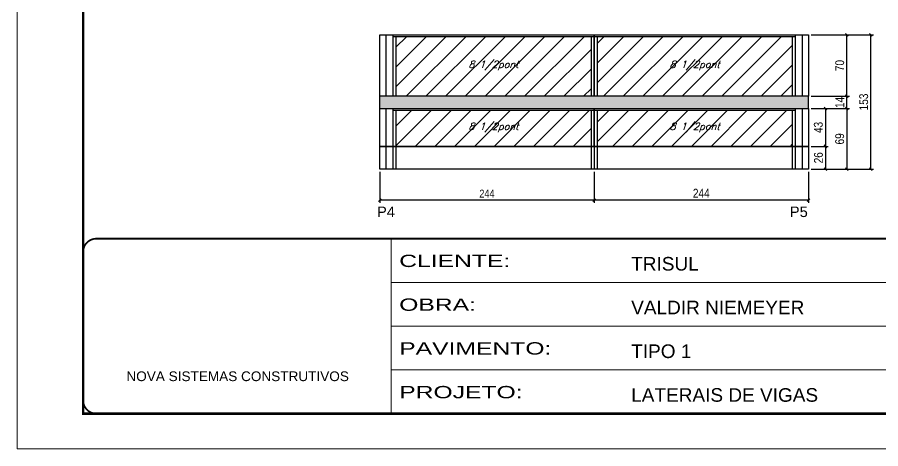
# Model space of a CAD drawing. Extents: x 3330 to 22105, y 1197 to 30204.
# Drawn here: x 17615 to 18597, y 21872 to 22363 of the extents above; entities that cross this region are included whole.
import ezdxf

# ---------------------------------------------------------------- set-up
doc = ezdxf.new("R2010")
doc.units = 0
doc.linetypes.add('CONTINUO', pattern=[0])
doc.linetypes.add('DASHED', pattern=[0.75, 0.5, -0.25])
for name, color, linetype in [('5', 5, 'Continuous'), ('COTA', 241, 'Continuous'), ('Painéis', 200, 'Continuous'), ('SARR_2.2x7', 40, 'Continuous'), ('SARR_3.5x7', 81, 'Continuous'), ('texto', 7, 'Continuous')]:
    doc.layers.add(name, color=color, linetype=linetype)
for name, color, linetype, lineweight in [('Folhas', 255, 'Continuous', 9), ('Hachura', 251, 'Continuous', 9), ('SARRAFO DE PRESSAO', 251, 'DASHED', 9)]:
    doc.layers.add(name, color=color, linetype=linetype, lineweight=lineweight)
doc.styles.add('ARIAL', font='arial.ttf')
doc.styles.add('COTA TECNICA', font='techl___.ttf', dxfattribs={"height": 10})
doc.styles.add('COTA TECNICA-50', font='techl___.ttf', dxfattribs={"height": 9})
doc.styles.add('Romans', font='romans.shx')
doc.styles.get("Standard").update_dxf_attribs({"font": 'arial.ttf'})
doc.styles.add('Tecnologia', font='')
doc.styles.get('Tecnologia').set_extended_font_data('Forgotten Futurist')
doc.dimstyles.new('COTA PAINEL-50', dxfattribs={"dimtxt": 9, "dimasz": 3, "dimexe": 3, "dimexo": 3, "dimgap": 3, "dimtad": 1, "dimdec": 1, "dimzin": 12, "dimdsep": 46, "dimtxsty": 'COTA TECNICA-50', "dimblk1": 'OBLIQUE', "dimblk2": 'OBLIQUE', "dimsah": 1, "dimcen": 0.9, "dimclrd": 4, "dimclre": 4, "dimclrt": 240, "dimadec": 1, "dimazin": 3, "dimtfac": 1, "dimtdec": 1, "dimtmove": 0, "dimatfit": 3, "dimfxl": 1, "dimtolj": 1, "dimtzin": 12, "dimarcsym": 0})
doc.dimstyles.new('PAINEL', dxfattribs={"dimtxt": 10, "dimasz": 3, "dimexe": 3, "dimexo": 3, "dimgap": 3, "dimtad": 1, "dimdec": 1, "dimzin": 12, "dimdsep": 46, "dimtxsty": 'COTA TECNICA', "dimblk1": 'OBLIQUE', "dimblk2": 'OBLIQUE', "dimsah": 1, "dimcen": 0.9, "dimclrd": 4, "dimclre": 4, "dimclrt": 240, "dimadec": 1, "dimazin": 3, "dimtfac": 1, "dimtdec": 1, "dimtmove": 0, "dimatfit": 3, "dimfxl": 1, "dimtolj": 1, "dimtzin": 12, "dimarcsym": 0})

# ---------------------------------------------------------------- blocks, each defined once
blk = doc.blocks.new('9999999999')
at = {"color": 30, "linetype": 'CONTINUO'}
for p, q in [((98564.56, 34230.21), (98564.56, 34429.45)), ((98564.56, 34379.64), (99583.98, 34379.64)), ((98564.56, 34329.83), (99487.98, 34329.83)), ((98564.56, 34280.02), (99487.98, 34280.02))]:
    blk.add_line(p, q, dxfattribs=at)
at = {"color": 30, "linetype": 'CONTINUO', "const_width": 2}
blk.add_lwpolyline([(99583.98, 34230.21), (99583.98, 34414.45, 0.414214), (99568.98, 34429.45), (98228.98, 34429.45, 0.414214), (98213.98, 34414.45), (98213.98, 34245.21, 0.414214), (98228.98, 34230.21), (99583.98, 34230.21)], format="xyb", dxfattribs=at)
at = {"layer": 'Folhas'}
blk.add_lwpolyline([(98138.98, 34190.21), (99623.98, 34190.21), (99623.98, 35240.21), (98138.98, 35240.21)], close=True, dxfattribs=at)
at = {"layer": 'Folhas', "color": 30, "const_width": 3}
blk.add_lwpolyline([(98213.98, 34230.21), (99583.98, 34230.21), (99583.98, 35200.21), (98213.98, 35200.21)], close=True, dxfattribs=at)
at = {"color": 7, "linetype": 'Continuous', "ltscale": 5, "style": 'ARIAL'}
for s, height, p in [('TRISUL', 15.483, (98837.68, 34393.13)), ('VALDIR NIEMEYER', 15.4829, (98837.68, 34343.32)), ('TIPO 1', 15.483, (98837.68, 34293.51)), ('NOVA SISTEMAS CONSTRUTIVOS', 11.0592, (98263.19, 34267.21)), ('LATERAIS DE VIGAS', 15.4829, (98837.68, 34243.7))]:
    blk.add_text(s, height=height, dxfattribs=at).set_placement(p)
at = {"layer": 'Folhas', "color": 7, "style": 'Tecnologia', "width": 1.5}
for s, p in [('CLIENTE:', (98573.65, 34397.17)), ('OBRA:', (98573.65, 34347.31)), ('PAVIMENTO:', (98573.65, 34297.5)), ('PROJETO:', (98573.65, 34247.69))]:
    blk.add_text(s, height=14, dxfattribs=at).set_placement(p)
blk = doc.blocks.new('_Oblique')
at = {"color": 0, "linetype": 'ByBlock', "lineweight": -2}
blk.add_line((-0.5, -0.5), (0.5, 0.5), dxfattribs=at)
blk = doc.blocks.new('*D2576')
at = {"layer": 'COTA', "color": 4, "linetype": 'ByBlock', "lineweight": -2, "transparency": 16777216}
for p, q in [((18027.04, 22187.08), (18027.04, 22151.65)), ((18271.04, 22187.08), (18271.04, 22151.65)), ((18271.04, 22154.65), (18027.04, 22154.65))]:
    blk.add_line(p, q, dxfattribs=at)
at = {"layer": 'Defpoints', "color": 0, "linetype": 'ByBlock', "transparency": 16777216}
for p in [(18027.04, 22190.08), (18271.04, 22190.08), (18027.04, 22154.65)]:
    blk.add_point(p, dxfattribs=at)
at = {"layer": 'COTA', "color": 4, "linetype": 'ByBlock', "lineweight": -2, "transparency": 16777216, "xscale": 3, "yscale": 3, "zscale": 3, "rotation": 180}
blk.add_blockref('_Oblique', (18027.04, 22154.65), dxfattribs=at)
at = {"layer": 'COTA', "color": 4, "linetype": 'ByBlock', "lineweight": -2, "transparency": 16777216, "xscale": 3, "yscale": 3, "zscale": 3}
blk.add_blockref('_Oblique', (18271.04, 22154.65), dxfattribs=at)
at = {"layer": 'COTA', "color": 240, "linetype": 'ByBlock', "transparency": 16777216, "insert": (18149.04, 22162.22), "char_height": 9, "attachment_point": 5, "style": 'COTA TECNICA-50'}
blk.add_mtext('\\A1;244', dxfattribs=at)
blk = doc.blocks.new('*D2577')
at = {"layer": 'COTA', "color": 4, "linetype": 'ByBlock', "lineweight": -2, "transparency": 16777216}
for p, q in [((18271.04, 22187.08), (18271.04, 22151.65)), ((18515.04, 22187.08), (18515.04, 22151.65)), ((18515.04, 22154.65), (18271.04, 22154.65))]:
    blk.add_line(p, q, dxfattribs=at)
at = {"layer": 'Defpoints', "color": 0, "linetype": 'ByBlock', "transparency": 16777216}
for p in [(18271.04, 22190.08), (18515.04, 22190.08), (18271.04, 22154.65)]:
    blk.add_point(p, dxfattribs=at)
at = {"layer": 'COTA', "color": 4, "linetype": 'ByBlock', "lineweight": -2, "transparency": 16777216, "xscale": 3, "yscale": 3, "zscale": 3, "rotation": 180}
blk.add_blockref('_Oblique', (18271.04, 22154.65), dxfattribs=at)
at = {"layer": 'COTA', "color": 4, "linetype": 'ByBlock', "lineweight": -2, "transparency": 16777216, "xscale": 3, "yscale": 3, "zscale": 3}
blk.add_blockref('_Oblique', (18515.04, 22154.65), dxfattribs=at)
at = {"layer": 'COTA', "color": 240, "linetype": 'ByBlock', "transparency": 16777216, "insert": (18393.04, 22162.72), "char_height": 10, "attachment_point": 5, "style": 'COTA TECNICA'}
blk.add_mtext('\\A1;244', dxfattribs=at)
blk = doc.blocks.new('*D2578')
at = {"layer": 'COTA', "color": 4, "linetype": 'ByBlock', "lineweight": -2, "transparency": 16777216}
for p, q in [((18518.04, 22259.08), (18561.73, 22259.08)), ((18558.73, 22259.08), (18558.73, 22190.08)), ((18518.04, 22190.08), (18561.73, 22190.08))]:
    blk.add_line(p, q, dxfattribs=at)
at = {"layer": 'Defpoints', "color": 0, "linetype": 'ByBlock', "transparency": 16777216}
for p in [(18515.04, 22259.08), (18515.04, 22190.08), (18558.73, 22190.08)]:
    blk.add_point(p, dxfattribs=at)
at = {"layer": 'COTA', "color": 4, "linetype": 'ByBlock', "lineweight": -2, "transparency": 16777216, "xscale": 3, "yscale": 3, "zscale": 3}
for p, rotation in [((18558.73, 22259.08), 90), ((18558.73, 22190.08), 270)]:
    blk.add_blockref('_Oblique', p, dxfattribs=dict(at, rotation=rotation))
at = {"layer": 'COTA', "color": 240, "linetype": 'ByBlock', "transparency": 16777216, "insert": (18550.6, 22224.58), "char_height": 10, "attachment_point": 5, "rotation": 90, "style": 'COTA TECNICA'}
blk.add_mtext('\\A1;69', dxfattribs=at)
blk = doc.blocks.new('*D2579')
at = {"layer": 'COTA', "color": 4, "linetype": 'ByBlock', "lineweight": -2, "transparency": 16777216}
for p, q in [((18518.04, 22343.08), (18561.73, 22343.08)), ((18558.73, 22273.08), (18558.73, 22343.08)), ((18518.04, 22273.08), (18561.73, 22273.08))]:
    blk.add_line(p, q, dxfattribs=at)
at = {"layer": 'Defpoints', "color": 0, "linetype": 'ByBlock', "transparency": 16777216}
for p in [(18515.04, 22343.08), (18558.73, 22343.08), (18515.04, 22273.08)]:
    blk.add_point(p, dxfattribs=at)
at = {"layer": 'COTA', "color": 4, "linetype": 'ByBlock', "lineweight": -2, "transparency": 16777216, "xscale": 3, "yscale": 3, "zscale": 3}
for p, rotation in [((18558.73, 22343.08), 90), ((18558.73, 22273.08), 270)]:
    blk.add_blockref('_Oblique', p, dxfattribs=dict(at, rotation=rotation))
at = {"layer": 'COTA', "color": 240, "linetype": 'ByBlock', "transparency": 16777216, "insert": (18550.63, 22308.08), "char_height": 10, "attachment_point": 5, "rotation": 90, "style": 'COTA TECNICA'}
blk.add_mtext('\\A1;70', dxfattribs=at)
blk = doc.blocks.new('*D2580')
at = {"layer": 'COTA', "color": 4, "linetype": 'ByBlock', "lineweight": -2, "transparency": 16777216}
for p, q in [((18518.04, 22273.08), (18561.73, 22273.08)), ((18558.73, 22259.08), (18558.73, 22273.08)), ((18518.04, 22259.08), (18561.73, 22259.08))]:
    blk.add_line(p, q, dxfattribs=at)
at = {"layer": 'Defpoints', "color": 0, "linetype": 'ByBlock', "transparency": 16777216}
for p in [(18515.04, 22273.08), (18558.73, 22273.08), (18515.04, 22259.08)]:
    blk.add_point(p, dxfattribs=at)
at = {"layer": 'COTA', "color": 4, "linetype": 'ByBlock', "lineweight": -2, "transparency": 16777216, "xscale": 3, "yscale": 3, "zscale": 3}
for p, rotation in [((18558.73, 22273.08), 90), ((18558.73, 22259.08), 270)]:
    blk.add_blockref('_Oblique', p, dxfattribs=dict(at, rotation=rotation))
at = {"layer": 'COTA', "color": 240, "linetype": 'ByBlock', "transparency": 16777216, "insert": (18550.66, 22266.08), "char_height": 10, "attachment_point": 5, "rotation": 90, "style": 'COTA TECNICA'}
blk.add_mtext('\\A1;14', dxfattribs=at)
blk = doc.blocks.new('*D2581')
at = {"layer": 'COTA', "color": 4, "linetype": 'ByBlock', "lineweight": -2, "transparency": 16777216}
for p, q in [((18518.04, 22343.08), (18589.14, 22343.08)), ((18586.14, 22190.08), (18586.14, 22343.08)), ((18518.04, 22190.08), (18589.14, 22190.08))]:
    blk.add_line(p, q, dxfattribs=at)
at = {"layer": 'Defpoints', "color": 0, "linetype": 'ByBlock', "transparency": 16777216}
for p in [(18515.04, 22343.08), (18586.14, 22343.08), (18515.04, 22190.08)]:
    blk.add_point(p, dxfattribs=at)
at = {"layer": 'COTA', "color": 4, "linetype": 'ByBlock', "lineweight": -2, "transparency": 16777216, "xscale": 3, "yscale": 3, "zscale": 3}
for p, rotation in [((18586.14, 22343.08), 90), ((18586.14, 22190.08), 270)]:
    blk.add_blockref('_Oblique', p, dxfattribs=dict(at, rotation=rotation))
at = {"layer": 'COTA', "color": 240, "linetype": 'ByBlock', "transparency": 16777216, "insert": (18577.92, 22266.58), "char_height": 10, "attachment_point": 5, "rotation": 90, "style": 'COTA TECNICA'}
blk.add_mtext('\\A1;153', dxfattribs=at)
blk = doc.blocks.new('*D2585')
at = {"layer": 'COTA', "color": 4, "linetype": 'ByBlock', "lineweight": -2, "transparency": 16777216}
for p, q in [((18518.04, 22259.08), (18537.52, 22259.08)), ((18534.52, 22259.08), (18534.52, 22216.08)), ((18518.04, 22216.08), (18537.52, 22216.08))]:
    blk.add_line(p, q, dxfattribs=at)
at = {"layer": 'Defpoints', "color": 0, "linetype": 'ByBlock', "transparency": 16777216}
for p in [(18515.04, 22259.08), (18515.04, 22216.08), (18534.52, 22216.08)]:
    blk.add_point(p, dxfattribs=at)
at = {"layer": 'COTA', "color": 4, "linetype": 'ByBlock', "lineweight": -2, "transparency": 16777216, "xscale": 3, "yscale": 3, "zscale": 3}
for p, rotation in [((18534.52, 22259.08), 90), ((18534.52, 22216.08), 270)]:
    blk.add_blockref('_Oblique', p, dxfattribs=dict(at, rotation=rotation))
at = {"layer": 'COTA', "color": 240, "linetype": 'ByBlock', "transparency": 16777216, "insert": (18526.3, 22237.58), "char_height": 10, "attachment_point": 5, "rotation": 90, "style": 'COTA TECNICA'}
blk.add_mtext('\\A1;43', dxfattribs=at)
blk = doc.blocks.new('*D2586')
at = {"layer": 'COTA', "color": 4, "linetype": 'ByBlock', "lineweight": -2, "transparency": 16777216}
for p, q in [((18518.04, 22216.08), (18537.52, 22216.08)), ((18534.52, 22216.08), (18534.52, 22190.08)), ((18518.04, 22190.08), (18537.52, 22190.08))]:
    blk.add_line(p, q, dxfattribs=at)
at = {"layer": 'Defpoints', "color": 0, "linetype": 'ByBlock', "transparency": 16777216}
for p in [(18515.04, 22216.08), (18515.04, 22190.08), (18534.52, 22190.08)]:
    blk.add_point(p, dxfattribs=at)
at = {"layer": 'COTA', "color": 4, "linetype": 'ByBlock', "lineweight": -2, "transparency": 16777216, "xscale": 3, "yscale": 3, "zscale": 3}
for p, rotation in [((18534.52, 22216.08), 90), ((18534.52, 22190.08), 270)]:
    blk.add_blockref('_Oblique', p, dxfattribs=dict(at, rotation=rotation))
at = {"layer": 'COTA', "color": 240, "linetype": 'ByBlock', "transparency": 16777216, "insert": (18526.41, 22203.08), "char_height": 10, "attachment_point": 5, "rotation": 90, "style": 'COTA TECNICA'}
blk.add_mtext('\\A1;26', dxfattribs=at)

msp = doc.modelspace()

# ---------------------------------------------------------------- hatches: boundary and pattern name
at = {"layer": 'COTA', "linetype": 'ByBlock'}
h = msp.add_hatch(dxfattribs=at)
h.set_pattern_fill('AR-CONC', color=256, scale=0.03)
h.set_pattern_definition([(50, (-113004.9415, -7732.659), (5.46554007, -0.47817257), [0.5715, -6.2865]), (355, (-113004.9415, -7732.659), (-1.05730264, 5.73170536), [0.4572, -5.02921753]), (100.4514447, (-113004.486, -7732.699), (4.40823741, 5.25353256), [0.48570026, -5.34270734]), (46.1842, (-113004.9415, -7731.135), (8.13237123, -1.26126984), [0.85725, -9.42975]), (96.6355576, (-113004.264, -7731.24), (7.122124, 7.42278374), [0.7285507, -8.01406824]), (351.184151, (-113004.9415, -7731.135), (7.122124, 7.42278374), [0.685799, -7.54379196]), (21, (-113004.1795, -7731.516), (4.54843174, -3.06795595), [0.5715, -6.2865]), (326, (-113004.1795, -7731.516), (1.85406085, 5.52563898), [0.4572, -5.0292]), (71.451445, (-113003.8004, -7731.7717), (6.40249258, 2.45768307), [0.48570026, -5.34269813]), (37.5, (-113004.9415, -7732.659), (0.092658098, 2.536651166), [0, -4.96824, 0, -5.1054, 0, -5.04825]), (7.5, (-113004.9415, -7732.659), (2.004589875, 3.005417245), [0, -2.91084, 0, -4.85394, 0, -1.92405]), (327.5, (-113006.6407, -7732.659), (4.067717855, -0.17186232), [0, -1.905, 0, -5.9436, 0, -7.8867]), (317.5, (-113007.4027, -7732.659), (4.44387544, 0.76279473), [0, -2.4765, 0, -3.94716, 0, -5.6007])])
h.paths.add_polyline_path([(18271.04, 22273.08), (18027.04, 22273.08), (18027.04, 22259.08), (18271.04, 22259.08), (18515.04, 22259.08), (18515.04, 22273.08)])
at = {"layer": 'Hachura', "linetype": 'ByBlock'}
h = msp.add_hatch(dxfattribs=at)
h.set_pattern_fill('ANSI31', color=256, scale=5)
h.set_pattern_definition([(45, (-116174.941, -6575.657), (-11.2253202, 11.2253202), [])])
h.paths.add_polyline_path([(18045.54, 22340.88), (18045.54, 22273.08), (18267.54, 22273.08), (18267.54, 22340.88)])
h.paths.add_polyline_path([(18274.54, 22340.88), (18274.54, 22273.08), (18496.54, 22273.08), (18496.54, 22340.88)])
h.paths.add_polyline_path([(18045.54, 22256.88), (18045.54, 22216.08), (18267.54, 22216.08), (18267.54, 22256.88)])
h.paths.add_polyline_path([(18274.54, 22216.08), (18496.54, 22216.08), (18496.54, 22256.88), (18274.54, 22256.88)])

# ---------------------------------------------------------------- linework, layer by layer
at = {"layer": 'COTA', "linetype": 'ByBlock'}
for p, q in [((18027.04, 22259.08), (18027.04, 22273.08)), ((18515.04, 22259.08), (18515.04, 22273.08)), ((18271.04, 22216.08), (18271.04, 22190.08)), ((18045.54, 22190.08), (18042.04, 22190.08)), ((18274.54, 22190.08), (18267.54, 22190.08)), ((18500.04, 22190.08), (18496.54, 22190.08))]:
    msp.add_line(p, q, dxfattribs=at)
at = {"layer": 'Painéis', "linetype": 'Continuous'}
msp.add_line((18271.04, 22216.08), (18271.04, 22259.08), dxfattribs=at)
for points in [[(18027.04, 22343.08), (18271.04, 22343.08), (18271.04, 22273.08), (18027.04, 22273.08)], [(18271.04, 22343.08), (18515.04, 22343.08), (18515.04, 22273.08), (18271.04, 22273.08)], [(18027.04, 22259.08), (18271.04, 22259.08), (18271.04, 22216.08), (18027.04, 22216.08)], [(18271.04, 22259.08), (18515.04, 22259.08), (18515.04, 22216.08), (18271.04, 22216.08)], [(18027.04, 22216.08), (18515.04, 22216.08), (18515.04, 22190.08), (18027.04, 22190.08)]]:
    msp.add_lwpolyline(points, close=True, dxfattribs=at)
at = {"layer": 'SARR_2.2x7', "linetype": 'Continuous'}
for p, q in [((18034.04, 22343.08), (18034.04, 22273.08)), ((18271.04, 22340.88), (18042.04, 22340.88)), ((18500.04, 22340.88), (18271.04, 22340.88)), ((18508.04, 22343.08), (18508.04, 22273.08)), ((18034.04, 22259.08), (18034.04, 22216.08)), ((18508.04, 22259.08), (18508.04, 22216.08)), ((18271.04, 22256.88), (18042.04, 22256.88)), ((18500.04, 22256.88), (18271.04, 22256.88)), ((18034.04, 22216.08), (18034.04, 22190.08)), ((18508.04, 22216.08), (18508.04, 22190.08))]:
    msp.add_line(p, q, dxfattribs=at)
at = {"layer": 'SARR_3.5x7'}
for p, q in [((18042.04, 22343.08), (18042.04, 22273.08)), ((18045.54, 22340.88), (18045.54, 22273.08)), ((18267.54, 22340.88), (18267.54, 22273.08)), ((18274.54, 22340.88), (18274.54, 22273.08)), ((18496.54, 22340.88), (18496.54, 22273.08)), ((18500.04, 22343.08), (18500.04, 22273.08)), ((18042.04, 22259.08), (18042.04, 22190.08)), ((18500.04, 22259.08), (18500.04, 22190.08)), ((18045.54, 22256.88), (18045.54, 22190.08)), ((18267.54, 22256.88), (18267.54, 22190.08)), ((18274.54, 22256.88), (18274.54, 22190.08)), ((18496.54, 22256.88), (18496.54, 22190.08))]:
    msp.add_line(p, q, dxfattribs=at)

# ---------------------------------------------------------------- block references
at = {"layer": 'SARRAFO DE PRESSAO', "color": 6, "linetype": 'ByBlock'}
msp.add_blockref('9999999999', (-80524.42, -12318.53), dxfattribs=at)

# ---------------------------------------------------------------- texts
at = {"layer": '5', "linetype": 'Continuous'}
for s, p in [('P4', (18023.94, 22135.54)), ('P5', (18493.78, 22135.54))]:
    msp.add_text(s, height=12, rotation=359.99996, dxfattribs=at).set_placement(p)
at = {"layer": 'texto', "color": 2, "char_height": 8, "attachment_point": 5, "style": 'Romans'}
for insert in [(18156.54, 22308.08), (18385.54, 22308.08), (18156.54, 22237.58), (18385.54, 22237.58)]:
    msp.add_mtext('{\\Q19;\\C256;8 1/2pont}', dxfattribs=dict(at, insert=insert))

# ---------------------------------------------------------------- dimensions: what is measured, and where the dimension line sits
at = {"layer": 'COTA', "linetype": 'ByBlock'}
for base, p1, p2, picture, middle in [((18558.73, 22343.08), (18515.04, 22273.08), (18515.04, 22343.08), '*D2579', (18550.63, 22308.08)), ((18586.14, 22343.08), (18515.04, 22190.08), (18515.04, 22343.08), '*D2581', (18577.92, 22266.58)), ((18558.73, 22190.08), (18515.04, 22259.08), (18515.04, 22190.08), '*D2578', (18550.6, 22224.58)), ((18534.52, 22216.08), (18515.04, 22259.08), (18515.04, 22216.08), '*D2585', (18526.3, 22237.58))]:
    dim = msp.add_linear_dim(base=base, p1=p1, p2=p2, angle=90, dimstyle='PAINEL', dxfattribs=at)
    dim.commit()
    dim.dimension.update_dxf_attribs({"geometry": picture, "text_midpoint": middle})
dim = msp.add_linear_dim(base=(18558.73, 22273.08), p1=(18515.04, 22259.08), p2=(18515.04, 22273.08), angle=90, dimstyle='PAINEL', dxfattribs=at)
dim.commit()
dim.dimension.update_dxf_attribs({"geometry": '*D2580', "text_midpoint": (18558.73, 22266.08), "dimtype": 160})
for base, p1, p2, angle, dimstyle, override, picture, middle in [((18534.52, 22190.08), (18515.04, 22216.08), (18515.04, 22190.08), 90, 'PAINEL', {"dimtmove": 1}, '*D2586', (18526.41, 22203.08)), ((18027.04, 22154.65), (18271.04, 22190.08), (18027.04, 22190.08), 180, 'COTA PAINEL-50', {"dimarcsym": 1}, '*D2576', (18149.04, 22162.22))]:
    dim = msp.add_linear_dim(base=base, p1=p1, p2=p2, angle=angle, dimstyle=dimstyle, override=override, dxfattribs=at)
    dim.commit()
    dim.dimension.update_dxf_attribs({"geometry": picture, "text_midpoint": middle})
dim = msp.add_linear_dim(base=(18271.04, 22154.65), p1=(18515.04, 22190.08), p2=(18271.04, 22190.08), dimstyle='PAINEL', dxfattribs=at)
dim.commit()
dim.dimension.update_dxf_attribs({"geometry": '*D2577', "text_midpoint": (18393.04, 22162.72)})

doc.saveas('drawing.dxf')
